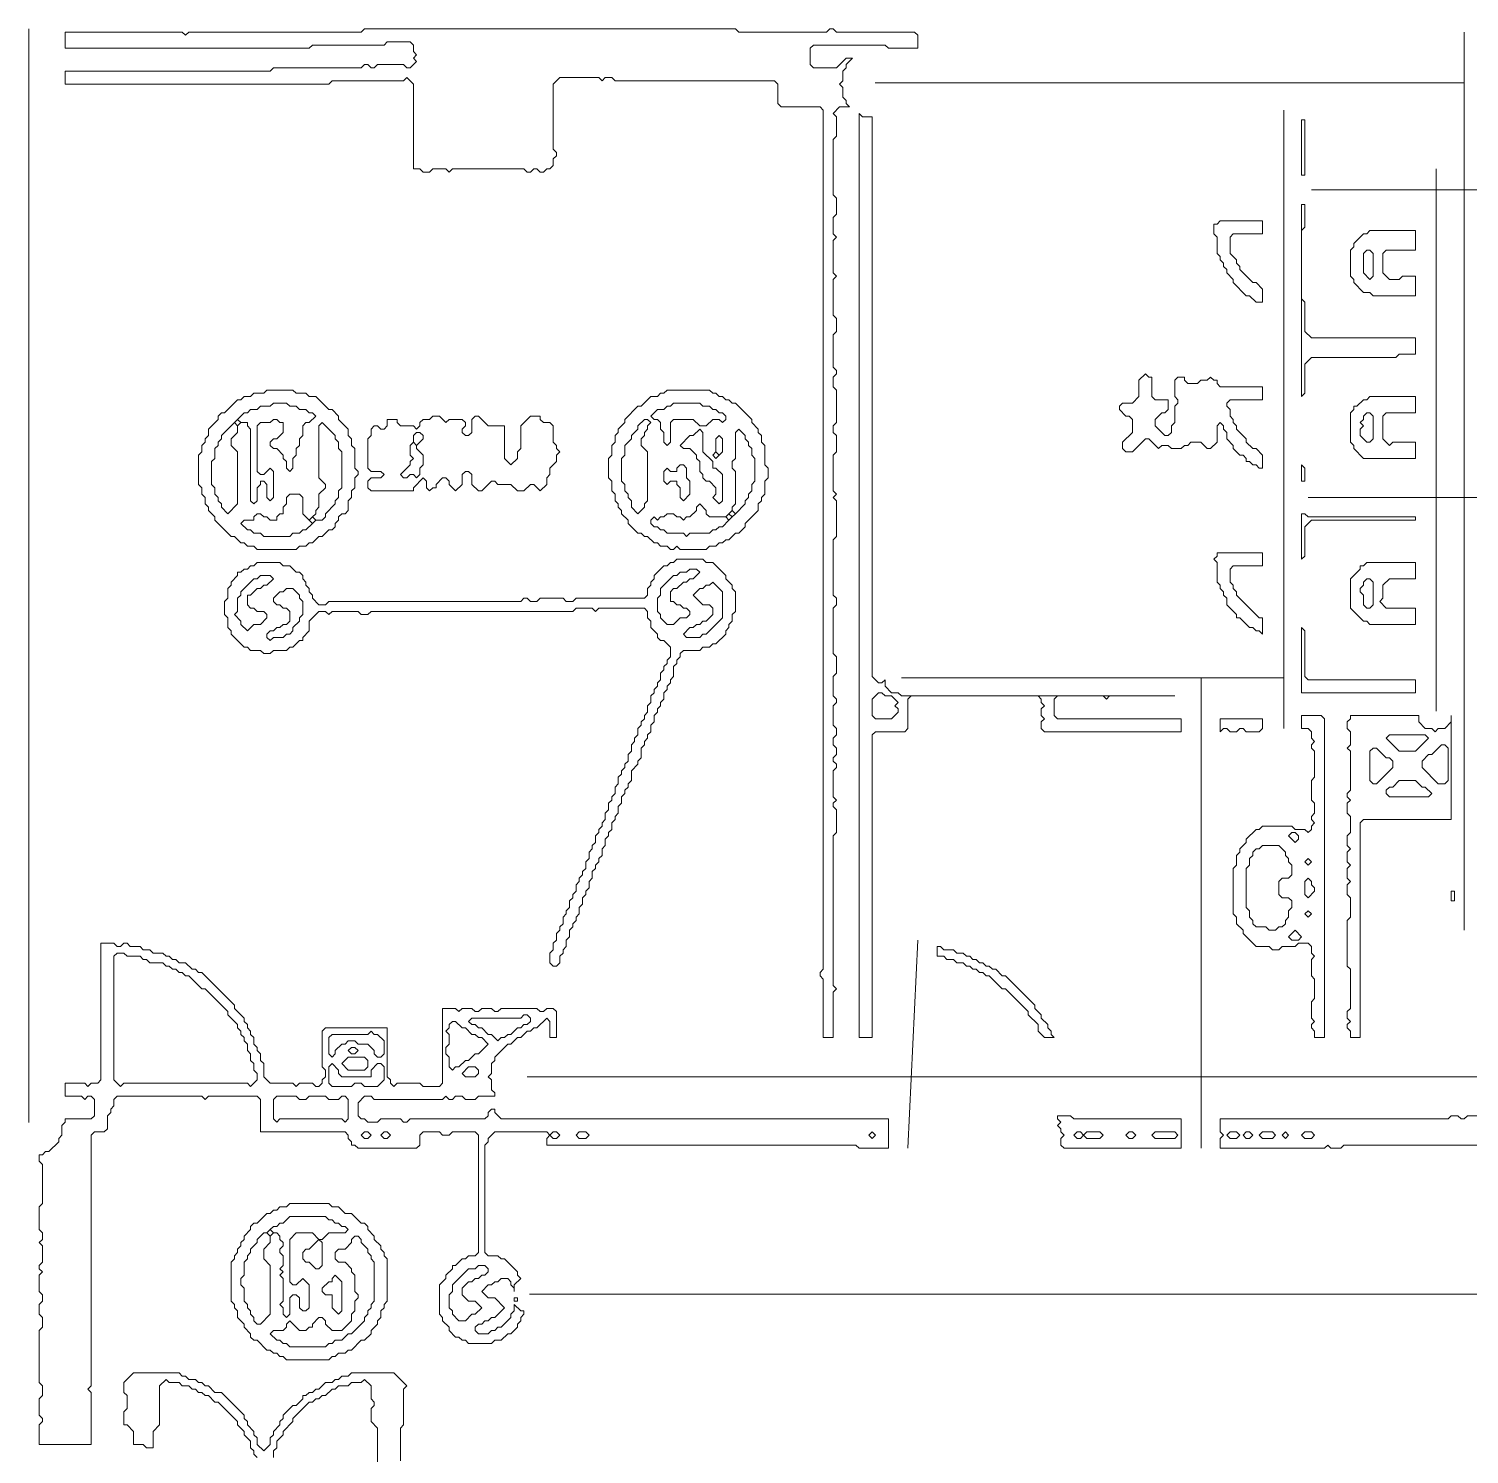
# Model space of a CAD drawing. Header units: millimetres. Extents: x 4 to 412, y 3 to 290.
# Drawn here: x 110.59 to 149.36, y 186.45 to 224.8 of the extents above; entities that cross this region are included whole.
import ezdxf

# ---------------------------------------------------------------- set-up
doc = ezdxf.new("R2010")
doc.units = ezdxf.units.MM
for name, color, linetype, lineweight in [('TRACE_CURVE', 6, 'CONTINUOUS', 0), ('TRACE_STRAIGHT', 5, 'CONTINUOUS', 0), ('TRACE_TEXT_SYMBOL', 6, 'CONTINUOUS', 0)]:
    doc.layers.add(name, color=color, linetype=linetype, lineweight=lineweight)

msp = doc.modelspace()

# ---------------------------------------------------------------- linework, layer by layer
at = {"layer": 'TRACE_CURVE', "color": 6}
for points in [[(119.627, 224.803), (119.539, 224.716), (114.898, 224.716), (114.81, 224.628), (114.722, 224.716), (111.57, 224.716), (111.57, 224.278), (118.138, 224.278), (118.225, 224.365), (120.152, 224.365), (120.24, 224.453), (120.853, 224.453), (120.94, 224.365), (120.94, 224.19), (121.028, 224.103), (120.94, 224.015), (121.028, 223.928), (120.853, 223.752), (120.765, 223.752), (120.677, 223.84), (119.977, 223.84), (119.889, 223.752), (119.802, 223.752), (119.714, 223.84), (119.627, 223.84), (119.539, 223.752), (117.174, 223.752), (117.087, 223.665), (111.57, 223.665), (111.57, 223.315), (118.663, 223.315), (118.751, 223.402), (120.677, 223.402), (120.765, 223.49), (120.94, 223.315), (120.94, 221.038), (121.115, 221.038), (121.203, 220.95), (121.378, 220.95), (121.466, 221.038), (121.816, 221.038), (121.903, 220.95), (121.991, 221.038), (123.918, 221.038), (124.005, 220.95), (124.093, 220.95), (124.18, 221.038), (124.268, 221.038), (124.356, 220.95), (124.443, 220.95), (124.531, 221.038), (124.618, 221.038), (124.706, 221.125), (124.706, 221.3), (124.793, 221.388), (124.793, 221.475), (124.706, 221.563), (124.706, 223.315), (124.881, 223.49), (125.932, 223.49), (126.019, 223.402), (126.107, 223.49), (126.282, 223.49), (126.37, 223.402)], [(132.325, 215.608), (132.237, 215.696), (132.237, 216.571), (132.325, 216.659), (132.325, 217.009), (132.237, 217.097), (132.237, 218.06), (132.325, 218.148), (132.237, 218.235), (132.237, 219.111), (132.325, 219.199), (132.237, 219.286), (132.237, 219.724), (132.325, 219.812), (132.325, 220.249), (132.237, 220.337), (132.237, 221.826), (132.325, 221.913), (132.325, 222.439), (132.237, 222.526), (132.412, 222.701), (132.675, 222.701), (132.588, 222.789), (132.588, 222.877), (132.5, 222.964), (132.5, 223.227), (132.412, 223.315), (132.5, 223.402), (132.5, 223.665), (132.588, 223.752), (132.588, 223.84), (132.763, 224.015), (132.588, 224.015), (132.325, 223.752), (131.712, 223.752), (131.624, 223.84), (131.624, 224.278), (131.712, 224.365), (133.638, 224.365), (133.726, 224.278), (134.514, 224.278), (134.514, 224.628), (134.427, 224.716), (132.325, 224.716), (132.237, 224.803), (132.15, 224.803), (132.062, 224.716), (129.698, 224.716), (129.61, 224.803), (119.627, 224.803)], [(126.37, 223.402), (130.661, 223.402), (130.748, 223.315), (130.748, 222.789), (130.836, 222.701), (131.887, 222.701), (131.974, 222.614), (131.974, 199.494), (131.887, 199.407), (131.887, 199.319), (131.974, 199.232), (131.974, 197.655), (132.237, 197.655), (132.237, 198.881), (132.325, 198.969), (132.237, 199.056), (132.237, 203.085), (132.325, 203.172), (132.325, 203.785), (132.237, 203.873), (132.237, 203.961), (132.325, 204.048), (132.237, 204.136), (132.237, 204.836), (132.325, 204.924), (132.325, 205.011), (132.237, 205.099), (132.237, 205.187), (132.325, 205.274), (132.325, 205.449), (132.237, 205.537), (132.237, 205.712), (132.325, 205.8), (132.325, 205.975), (132.237, 206.062), (132.237, 206.588), (132.325, 206.675), (132.325, 206.763), (132.237, 206.851), (132.237, 207.376), (132.325, 207.464), (132.325, 207.901), (132.237, 207.989), (132.237, 209.215), (132.325, 209.303), (132.325, 209.478), (132.237, 209.565), (132.237, 211.054), (132.325, 211.142), (132.325, 212.105), (132.237, 212.193), (132.325, 212.28), (132.237, 212.368), (132.237, 213.331), (132.325, 213.419), (132.325, 213.856), (132.237, 213.944), (132.237, 214.119), (132.325, 214.207), (132.325, 215.083), (132.237, 215.17), (132.237, 215.433), (132.325, 215.52), (132.325, 215.608)], [(112.533, 200.195), (112.533, 196.517), (112.445, 196.429), (112.27, 196.429), (112.183, 196.342), (112.095, 196.429), (111.57, 196.429), (111.57, 196.079), (112.008, 196.079), (112.095, 195.991), (112.183, 196.079), (112.27, 196.079), (112.358, 195.991), (112.358, 195.553), (112.27, 195.466), (111.57, 195.466), (111.57, 195.378), (111.482, 195.291), (111.482, 195.028), (111.395, 194.94), (111.395, 194.853), (111.132, 194.59), (111.044, 194.59), (110.957, 194.503), (110.869, 194.503), (110.869, 194.327), (110.957, 194.24), (110.957, 193.189), (110.869, 193.101), (110.869, 192.488), (110.957, 192.401), (110.957, 192.226), (110.869, 192.138), (110.957, 192.05), (110.957, 191.613), (110.869, 191.525), (110.869, 191.437), (110.957, 191.35), (110.869, 191.262), (110.869, 190.824), (110.957, 190.737), (110.957, 190.562), (110.869, 190.474), (110.869, 190.211), (110.957, 190.124), (110.957, 189.861), (110.869, 189.774), (110.869, 188.372), (110.957, 188.285), (110.957, 188.022), (110.869, 187.934), (110.869, 187.497), (110.957, 187.409), (110.957, 187.321), (110.869, 187.234), (110.869, 186.708), (112.27, 186.708), (112.27, 188.11), (112.183, 188.197), (112.27, 188.285), (112.27, 195.028), (112.358, 195.116), (112.621, 195.116), (112.708, 195.203)], [(120.502, 196.429), (120.415, 196.342), (120.327, 196.429), (120.327, 196.517), (120.24, 196.604), (120.24, 197.918), (118.576, 197.918), (118.488, 197.83), (118.488, 196.867), (118.576, 196.779), (118.576, 196.604), (118.488, 196.517), (118.488, 196.429), (118.4, 196.342), (118.313, 196.342), (118.225, 196.429), (117.875, 196.429), (117.787, 196.342), (117.7, 196.429), (117.087, 196.429), (116.912, 196.604), (116.912, 196.955), (116.824, 197.042), (116.824, 197.217), (116.737, 197.305), (116.737, 197.393), (116.649, 197.48), (116.649, 197.655), (116.561, 197.743), (116.561, 197.83), (116.474, 197.918), (116.474, 198.006), (116.386, 198.093), (116.386, 198.181), (116.124, 198.443), (116.124, 198.531), (115.248, 199.407), (115.16, 199.407), (115.073, 199.494), (114.985, 199.494), (114.81, 199.669), (114.635, 199.669), (114.547, 199.757), (114.46, 199.757), (114.372, 199.845), (114.284, 199.845), (114.197, 199.932), (113.934, 199.932), (113.847, 200.02), (113.671, 200.02), (113.584, 200.107), (113.321, 200.107), (113.234, 200.195), (113.146, 200.195), (113.058, 200.107), (112.971, 200.107), (112.883, 200.195), (112.533, 200.195)], [(120.59, 195.466), (120.064, 195.466), (119.977, 195.378), (119.714, 195.378), (119.627, 195.466), (119.539, 195.466), (119.451, 195.553), (119.451, 195.904), (119.627, 196.079), (119.802, 196.079), (119.889, 195.991), (121.728, 195.991), (121.816, 196.079), (121.903, 195.991), (121.991, 195.991), (122.079, 196.079), (122.254, 196.079), (122.341, 195.991), (122.604, 195.991), (122.692, 196.079), (123.129, 196.079), (123.129, 196.166), (123.042, 196.254), (123.042, 196.517), (122.954, 196.604), (123.042, 196.692), (123.042, 196.955), (123.129, 197.042), (123.129, 197.13), (123.48, 197.48), (123.567, 197.48), (123.743, 197.655), (123.83, 197.655), (124.005, 197.83), (124.093, 197.83), (124.18, 197.918), (124.268, 197.918), (124.531, 198.181), (124.618, 198.093), (124.618, 197.655), (124.793, 197.655), (124.793, 198.356), (124.706, 198.443), (124.531, 198.443), (124.443, 198.356), (124.356, 198.356), (124.268, 198.443), (123.305, 198.443), (123.217, 198.356), (123.129, 198.356), (123.042, 198.443), (122.779, 198.443), (122.692, 198.356), (122.604, 198.356), (122.516, 198.443), (122.254, 198.443), (122.166, 198.356), (122.079, 198.443), (121.728, 198.443), (121.728, 196.429), (121.641, 196.342), (121.203, 196.342), (121.115, 196.429), (120.502, 196.429)], [(112.708, 195.203), (112.708, 195.553), (112.796, 195.641), (112.796, 195.729), (112.883, 195.816), (112.883, 195.991), (112.971, 196.079), (115.248, 196.079), (115.335, 195.991), (115.423, 196.079), (116.737, 196.079), (116.824, 195.991), (116.824, 195.116), (119.101, 195.116), (119.189, 195.028), (119.189, 194.94), (119.276, 194.853), (119.276, 194.765), (119.364, 194.765), (119.451, 194.678), (121.028, 194.678), (121.115, 194.765), (121.115, 195.028), (121.203, 195.116), (121.641, 195.116), (121.728, 195.028), (121.903, 195.028), (121.991, 195.116), (122.604, 195.116), (122.692, 195.028), (122.692, 191.875), (122.604, 191.788), (122.429, 191.788), (122.341, 191.7), (122.254, 191.7), (122.079, 191.525), (121.991, 191.525), (121.991, 191.437), (121.816, 191.262), (121.816, 191.175), (121.641, 191), (121.641, 190.211), (121.728, 190.124), (121.728, 190.036), (121.903, 189.861), (121.903, 189.774), (122.079, 189.598), (122.166, 189.598), (122.254, 189.511), (122.341, 189.511), (122.429, 189.423), (123.042, 189.423), (123.129, 189.511), (123.305, 189.511), (123.48, 189.686), (123.567, 189.686), (123.743, 189.861), (123.743, 189.949), (123.83, 190.036), (123.83, 190.124), (123.918, 190.211), (123.918, 190.299), (123.83, 190.299), (123.655, 190.474)], [(123.655, 190.474), (123.655, 190.299), (123.567, 190.211), (123.567, 190.124), (123.305, 189.861), (123.217, 189.861), (123.129, 189.774), (123.042, 189.774), (122.954, 189.686), (122.692, 189.686), (122.604, 189.774), (122.604, 189.861), (122.692, 189.949), (122.779, 189.949), (122.867, 190.036), (122.954, 190.036), (123.042, 190.124), (123.129, 190.124), (123.392, 190.387), (123.129, 190.649), (122.954, 190.649), (122.779, 190.824), (122.954, 191), (123.042, 191), (123.129, 191.087), (123.217, 191.087), (123.305, 191.175), (123.48, 191.175), (123.567, 191.087), (123.567, 191), (123.655, 190.912), (123.655, 190.824), (123.655, 191), (123.83, 191.175), (123.743, 191.262), (123.743, 191.35), (123.392, 191.7), (123.305, 191.7), (123.217, 191.788), (122.954, 191.788), (122.867, 191.875), (122.867, 194.765), (122.954, 194.853), (122.954, 194.94), (123.129, 195.116), (124.531, 195.116), (124.618, 195.028), (124.531, 194.94), (124.531, 194.765), (132.85, 194.765), (132.938, 194.678), (133.726, 194.678), (133.726, 195.466), (123.305, 195.466), (123.129, 195.641), (123.129, 195.729), (123.042, 195.729), (122.954, 195.641), (122.954, 195.553), (122.867, 195.466), (120.853, 195.466), (120.765, 195.378), (120.677, 195.378), (120.59, 195.466)]]:
    msp.add_lwpolyline(points, dxfattribs=at)
for points in [[(132.938, 222.526), (132.938, 197.655), (133.288, 197.655), (133.288, 205.8), (133.376, 205.887), (134.164, 205.887), (134.251, 205.975), (134.251, 206.763), (134.339, 206.851), (137.754, 206.851), (137.842, 206.763), (137.842, 206.675), (137.93, 206.588), (137.842, 206.5), (137.842, 206.325), (137.93, 206.238), (137.842, 206.15), (137.842, 205.975), (137.93, 205.887), (141.608, 205.887), (141.608, 206.238), (138.28, 206.238), (138.192, 206.325), (138.192, 206.763), (138.28, 206.851), (139.506, 206.851), (139.593, 206.763), (139.681, 206.851), (141.433, 206.851), (134.076, 206.851), (133.989, 206.938), (133.814, 206.938), (133.638, 207.113), (133.638, 207.288), (133.551, 207.201), (133.463, 207.201), (133.288, 207.376), (133.288, 222.439), (133.025, 222.439)], [(133.463, 206.938), (133.551, 206.938), (133.638, 206.851), (133.814, 206.851), (133.989, 206.675), (133.901, 206.588), (133.989, 206.5), (133.989, 206.413), (133.814, 206.238), (133.376, 206.238), (133.288, 206.325), (133.288, 206.763)], [(112.883, 199.845), (112.971, 199.932), (113.146, 199.932), (113.234, 199.845), (113.584, 199.845), (113.671, 199.757), (113.759, 199.757), (113.847, 199.669), (114.197, 199.669), (114.284, 199.582), (114.372, 199.582), (114.46, 199.494), (114.547, 199.494), (114.635, 199.407), (114.722, 199.407), (114.81, 199.319), (114.898, 199.319), (115.248, 198.969), (115.335, 198.969), (115.948, 198.356), (115.948, 198.268), (116.211, 198.006), (116.211, 197.918), (116.299, 197.83), (116.299, 197.743), (116.386, 197.655), (116.386, 197.568), (116.474, 197.48), (116.474, 197.305), (116.561, 197.217), (116.561, 197.042), (116.649, 196.955), (116.649, 196.779), (116.737, 196.692), (116.737, 196.517), (116.561, 196.342), (116.474, 196.429), (113.146, 196.429), (113.058, 196.342), (112.883, 196.517)], [(123.83, 198.181), (123.918, 198.268), (124.005, 198.268), (124.093, 198.181), (124.093, 198.093), (124.005, 198.006), (123.918, 198.006), (123.83, 197.918), (123.743, 197.918), (123.567, 197.743), (123.48, 197.743), (123.392, 197.655), (123.305, 197.655), (123.217, 197.568), (123.042, 197.743), (122.954, 197.743), (122.779, 197.918), (122.692, 197.918), (122.604, 198.006), (122.516, 198.006), (122.429, 198.093), (122.516, 198.181)], [(119.714, 197.743), (119.802, 197.83), (119.889, 197.743), (119.977, 197.743), (120.152, 197.568), (120.152, 197.217), (120.064, 197.13), (119.977, 197.13), (119.889, 197.217), (119.889, 197.305), (119.714, 197.48), (119.451, 197.48), (119.364, 197.568), (119.189, 197.568), (119.101, 197.48), (119.013, 197.48), (118.838, 197.305), (118.838, 197.217), (118.751, 197.13), (118.663, 197.217), (118.663, 197.655), (118.751, 197.743)], [(121.903, 198.006), (121.991, 198.093), (122.079, 198.093), (122.254, 197.918), (122.341, 197.918), (122.516, 197.743), (122.604, 197.743), (122.692, 197.655), (122.779, 197.655), (122.954, 197.48), (122.692, 197.217), (122.604, 197.217), (122.429, 197.042), (122.341, 197.042), (122.166, 196.867), (122.079, 196.867), (121.991, 196.779), (121.903, 196.867), (121.903, 197.13), (121.816, 197.217), (121.816, 197.393), (121.903, 197.48), (121.903, 197.743), (121.816, 197.83), (121.903, 197.918)], [(119.189, 197.305), (119.276, 197.393), (119.364, 197.393), (119.451, 197.305), (119.364, 197.217), (119.276, 197.217)], [(118.663, 196.867), (118.751, 196.955), (118.926, 196.779), (118.926, 196.692), (119.013, 196.604), (119.802, 196.604), (119.802, 196.779), (119.977, 196.955), (120.064, 196.955), (120.152, 196.867), (120.152, 196.517), (119.977, 196.342), (119.627, 196.342), (119.539, 196.429), (119.364, 196.429), (119.276, 196.342), (118.751, 196.342), (118.663, 196.429)], [(119.189, 197.13), (119.627, 197.13), (119.714, 197.042), (119.714, 196.867), (119.627, 196.779), (119.189, 196.779), (119.013, 196.955)], [(122.429, 196.867), (122.604, 196.867), (122.692, 196.779), (122.692, 196.692), (122.604, 196.604), (122.341, 196.604), (122.254, 196.692)], [(117.174, 195.991), (117.262, 196.079), (117.787, 196.079), (117.875, 195.991), (118.05, 195.991), (118.138, 196.079), (118.576, 196.079), (118.663, 195.991), (118.926, 195.991), (119.013, 196.079), (119.101, 196.079), (119.189, 195.991), (119.189, 195.466), (119.101, 195.378), (119.013, 195.466), (117.35, 195.466), (117.262, 195.378), (117.174, 195.466)], [(119.539, 195.028), (119.627, 195.116), (119.714, 195.116), (119.802, 195.028), (119.714, 194.94), (119.627, 194.94)], [(120.064, 195.028), (120.152, 195.116), (120.24, 195.116), (120.327, 195.028), (120.24, 194.94), (120.152, 194.94)], [(124.618, 195.028), (124.706, 195.116), (124.793, 195.116), (124.881, 195.028), (124.793, 194.94), (124.706, 194.94)], [(125.319, 195.028), (125.406, 195.116), (125.582, 195.116), (125.669, 195.028), (125.582, 194.94), (125.406, 194.94)], [(133.201, 195.028), (133.288, 195.116), (133.376, 195.028), (133.288, 194.94)], [(122.604, 191.437), (122.692, 191.525), (122.867, 191.525), (122.954, 191.437), (122.954, 191.35), (122.867, 191.262), (122.779, 191.262), (122.692, 191.175), (122.604, 191.175), (122.516, 191.087), (122.429, 191.087), (122.254, 190.912), (122.254, 190.737), (122.429, 190.562), (122.604, 190.562), (122.779, 190.387), (122.604, 190.211), (122.516, 190.211), (122.341, 190.036), (122.166, 190.036), (121.991, 190.211), (121.991, 190.299), (121.903, 190.387), (121.903, 190.737), (121.991, 190.824), (121.991, 191), (122.429, 191.437)]]:
    msp.add_lwpolyline(points, close=True, dxfattribs=at)
at = {"layer": 'TRACE_STRAIGHT', "color": 5}
for p, q in [((110.59, 224.803), (110.59, 195.376)), ((149.227, 224.716), (149.227, 200.545)), ((133.368, 223.351), (149.227, 223.351)), ((144.366, 222.614), (144.366, 205.975)), ((148.472, 221.037), (148.472, 206.442)), ((145.111, 220.468), (157.568, 220.468)), ((145.023, 212.193), (157.809, 212.193)), ((134.076, 207.34), (144.366, 207.34)), ((142.147, 207.34), (142.147, 194.678)), ((134.251, 194.678), (134.514, 200.282)), ((124.005, 196.604), (152.379, 196.604)), ((124.065, 190.753), (158.51, 190.753))]:
    msp.add_line(p, q, dxfattribs=at)
at = {"layer": 'TRACE_TEXT_SYMBOL', "color": 6}
for points in [[(144.848, 222.351), (144.935, 222.351), (144.935, 220.862), (144.848, 220.862)], [(144.848, 220.074), (144.848, 214.907), (144.935, 214.995), (144.935, 215.783), (145.111, 215.958), (147.388, 215.958), (147.475, 216.046), (147.913, 216.046), (147.913, 216.484), (145.111, 216.484), (144.935, 216.659), (144.935, 217.447), (144.848, 217.535), (144.848, 219.374), (144.935, 219.461), (144.935, 220.074)], [(142.659, 219.636), (142.571, 219.549), (142.483, 219.549), (142.483, 219.286), (142.571, 219.199), (142.571, 218.761), (142.659, 218.673), (142.659, 218.585), (142.746, 218.498), (142.746, 218.41), (142.834, 218.323), (142.834, 218.235), (143.009, 218.06), (143.009, 217.972), (143.359, 217.622), (143.447, 217.622), (143.622, 217.447), (143.797, 217.447), (143.797, 217.797), (143.622, 217.972), (143.534, 217.972), (143.184, 218.323), (143.184, 218.41), (143.096, 218.498), (143.096, 218.585), (142.921, 218.761), (142.921, 219.199), (143.009, 219.286), (143.797, 219.286), (143.797, 219.636)], [(146.687, 219.374), (146.599, 219.286), (146.512, 219.286), (146.249, 219.023), (146.249, 218.936), (146.162, 218.848), (146.162, 218.148), (146.249, 218.06), (146.249, 217.972), (146.512, 217.71), (146.687, 217.71), (146.775, 217.622), (147.913, 217.622), (147.913, 218.148), (147.563, 218.148), (147.475, 218.06), (147.212, 218.06), (147.037, 218.235), (147.037, 218.761), (147.125, 218.848), (147.913, 218.848), (147.913, 219.374)], [(146.512, 218.761), (146.599, 218.848), (146.687, 218.848), (146.775, 218.761), (146.775, 218.148), (146.687, 218.06), (146.512, 218.235)], [(146.687, 214.907), (146.599, 214.82), (146.512, 214.82), (146.337, 214.645), (146.249, 214.645), (146.249, 214.557), (146.162, 214.47), (146.162, 213.681), (146.249, 213.594), (146.249, 213.506), (146.512, 213.243), (147.913, 213.243), (147.913, 213.681), (147.3, 213.681), (147.212, 213.594), (147.037, 213.769), (147.037, 214.382), (147.125, 214.47), (147.913, 214.47), (147.913, 214.907)], [(127.859, 214.645), (127.946, 214.732), (128.647, 214.732), (128.734, 214.645), (128.909, 214.645), (128.997, 214.557), (129.085, 214.557), (129.172, 214.47), (129.26, 214.47), (129.347, 214.382), (129.347, 214.294), (129.26, 214.207), (129.172, 214.294), (128.997, 214.294), (128.822, 214.119), (128.647, 214.119), (128.472, 214.294), (127.946, 214.294), (127.859, 214.207), (127.859, 213.681), (127.771, 213.594), (127.683, 213.681), (127.683, 213.944), (127.596, 214.032), (127.596, 214.207), (127.508, 214.294), (127.421, 214.294), (127.333, 214.382), (127.508, 214.557), (127.683, 214.557), (127.771, 214.645)], [(146.512, 214.382), (146.599, 214.47), (146.687, 214.47), (146.775, 214.382), (146.775, 213.769), (146.687, 213.681), (146.599, 213.681), (146.424, 213.856), (146.424, 214.032), (146.512, 214.119), (146.424, 214.207), (146.512, 214.294)], [(116.124, 214.207), (116.211, 214.119), (116.211, 213.944), (116.036, 213.769), (116.036, 213.594), (116.211, 213.419), (116.211, 212.017), (115.948, 211.755), (115.773, 211.93), (115.773, 212.017), (115.686, 212.105), (115.686, 212.193), (115.598, 212.28), (115.598, 212.455), (115.511, 212.543), (115.511, 213.156), (115.598, 213.243), (115.598, 213.506), (115.686, 213.594), (115.686, 213.681), (115.773, 213.769), (115.773, 213.856)], [(116.124, 214.207), (116.211, 214.294), (116.299, 214.207), (116.211, 214.119)], [(118.4, 214.119), (118.488, 214.207), (118.838, 213.856), (118.838, 213.769), (118.926, 213.681), (118.926, 213.506), (119.013, 213.419), (119.013, 212.455), (118.926, 212.368), (118.926, 212.193), (118.838, 212.105), (118.838, 212.017), (118.576, 211.755), (118.576, 211.667), (118.488, 211.58), (118.313, 211.58), (118.225, 211.667), (118.313, 211.755), (118.313, 211.842), (118.4, 211.93), (118.4, 212.28), (118.576, 212.455), (118.576, 212.543), (118.4, 212.718)], [(127.158, 214.294), (127.245, 214.294), (127.333, 214.207), (127.245, 214.119), (127.245, 214.032), (127.158, 213.944), (127.158, 213.856), (127.07, 213.769), (127.07, 213.594), (127.245, 213.419), (127.245, 212.105), (127.158, 212.017), (127.158, 211.93), (126.983, 211.755), (126.808, 211.93), (126.808, 212.105), (126.72, 212.193), (126.72, 212.28), (126.632, 212.368), (126.632, 212.543), (126.545, 212.63), (126.545, 213.243), (126.632, 213.331), (126.632, 213.594), (126.808, 213.769), (126.808, 213.856), (126.983, 214.032), (126.983, 214.119)], [(128.647, 214.032), (128.734, 213.944), (128.734, 213.419), (128.997, 213.156), (128.997, 212.981), (129.085, 212.981), (129.26, 212.806), (129.26, 212.105), (129.172, 212.017), (128.997, 212.193), (129.085, 212.28), (129.085, 212.455), (128.909, 212.63), (128.822, 212.63), (128.734, 212.718), (128.734, 212.806), (128.647, 212.893), (128.647, 213.156), (128.559, 213.243), (128.559, 213.331), (128.384, 213.506), (128.209, 213.506), (128.121, 213.594), (128.384, 213.856), (128.472, 213.856)], [(129.61, 213.944), (129.698, 214.032), (129.873, 213.856), (129.873, 213.769), (129.96, 213.681), (129.96, 213.594), (130.048, 213.506), (130.048, 213.331), (130.135, 213.243), (130.135, 212.63), (130.048, 212.543), (130.048, 212.368), (129.96, 212.28), (129.96, 212.193), (129.873, 212.105), (129.873, 212.017), (129.61, 211.755), (129.522, 211.842), (129.522, 211.93), (129.61, 212.017), (129.61, 212.893), (129.522, 212.981), (129.522, 213.156), (129.61, 213.243)], [(120.853, 213.594), (120.94, 213.681), (121.028, 213.594), (121.028, 213.506), (121.203, 213.331), (121.203, 213.068), (121.115, 212.981), (121.115, 212.806), (121.028, 212.718), (120.94, 212.806), (120.853, 212.806), (120.765, 212.718), (120.677, 212.718), (120.59, 212.806), (120.853, 213.068), (120.853, 213.156), (120.94, 213.243), (120.853, 213.331)], [(120.94, 213.856), (121.028, 213.944), (121.115, 213.944), (121.203, 213.856), (121.203, 213.769), (121.028, 213.594), (120.94, 213.681)], [(129.085, 213.769), (129.172, 213.856), (129.26, 213.769), (129.26, 213.419), (129.172, 213.331), (129.085, 213.419)], [(128.997, 213.331), (129.085, 213.419), (129.172, 213.331), (129.085, 213.243)], [(128.034, 212.981), (128.121, 213.068), (128.209, 213.068), (128.296, 212.981), (128.296, 212.718), (128.384, 212.63), (128.384, 212.28), (128.209, 212.105), (128.121, 212.193), (128.121, 212.455), (128.034, 212.543), (128.034, 212.63), (127.859, 212.63), (127.771, 212.543), (127.683, 212.63), (127.683, 212.893), (127.771, 212.981), (127.859, 212.893), (128.034, 212.893)], [(144.848, 213.068), (144.848, 212.63), (144.935, 212.63), (144.935, 212.981)], [(117.525, 212.193), (117.612, 212.28), (117.875, 212.28), (117.963, 212.193), (117.963, 211.755), (118.225, 211.492), (118.05, 211.317), (117.963, 211.317), (117.875, 211.229), (117.7, 211.229), (117.612, 211.142), (116.912, 211.142), (116.824, 211.229), (116.649, 211.229), (116.561, 211.317), (116.474, 211.317), (116.299, 211.492), (116.386, 211.58), (116.649, 211.58), (116.649, 211.667), (116.737, 211.755), (116.824, 211.755), (116.912, 211.667), (116.999, 211.667), (117.087, 211.58), (117.262, 211.58), (117.262, 211.667), (117.35, 211.755), (117.437, 211.755), (117.437, 211.93), (117.525, 212.017)], [(128.559, 211.93), (128.647, 212.017), (128.822, 211.842), (128.822, 211.755), (128.909, 211.667), (129.347, 211.667), (129.435, 211.58), (129.26, 211.404), (129.172, 211.404), (129.085, 211.317), (128.997, 211.317), (128.909, 211.229), (128.384, 211.229), (128.296, 211.142), (128.209, 211.229), (127.771, 211.229), (127.683, 211.317), (127.596, 211.317), (127.508, 211.404), (127.421, 211.404), (127.333, 211.492), (127.333, 211.58), (127.421, 211.667), (127.508, 211.58), (127.596, 211.667), (127.683, 211.667), (127.771, 211.755), (127.946, 211.755), (128.034, 211.667), (128.121, 211.667), (128.209, 211.58), (128.296, 211.667), (128.384, 211.667), (128.559, 211.842)], [(129.347, 211.667), (129.435, 211.755), (129.522, 211.667), (129.435, 211.58)], [(129.435, 211.755), (129.522, 211.842), (129.61, 211.755), (129.522, 211.667)], [(144.848, 211.755), (144.848, 210.529), (144.935, 210.616), (144.935, 211.404), (145.111, 211.58), (147.913, 211.58), (147.913, 211.667), (145.023, 211.667), (144.935, 211.755)], [(118.138, 211.58), (118.225, 211.667), (118.313, 211.58), (118.225, 211.492)], [(142.571, 210.704), (142.571, 210.616), (142.483, 210.529), (142.571, 210.441), (142.571, 209.916), (142.659, 209.828), (142.659, 209.74), (142.746, 209.653), (142.746, 209.565), (142.834, 209.478), (142.834, 209.303), (143.096, 209.04), (143.096, 208.952), (143.184, 208.952), (143.447, 208.69), (143.534, 208.69), (143.622, 208.602), (143.709, 208.602), (143.797, 208.514), (143.797, 208.952), (143.709, 208.952), (143.096, 209.565), (143.096, 209.653), (143.009, 209.74), (143.009, 209.828), (142.921, 209.916), (142.921, 210.266), (143.009, 210.354), (143.797, 210.354), (143.797, 210.704)], [(128.296, 210.178), (128.384, 210.266), (128.559, 210.266), (128.647, 210.178), (128.472, 210.003), (128.384, 210.003), (128.296, 209.916), (128.209, 209.916), (128.034, 209.74), (127.946, 209.74), (127.859, 209.653), (127.859, 209.39), (127.946, 209.39), (128.034, 209.303), (128.121, 209.303), (128.209, 209.215), (128.296, 209.215), (128.384, 209.127), (128.384, 209.04), (128.296, 208.952), (128.121, 208.952), (127.946, 208.777), (127.771, 208.777), (127.596, 208.952), (127.596, 209.04), (127.508, 209.127), (127.508, 209.478), (127.596, 209.565), (127.596, 209.74), (127.946, 210.091), (128.034, 210.091), (128.121, 210.178)], [(146.599, 210.441), (146.512, 210.354), (146.424, 210.354), (146.424, 210.266), (146.162, 210.003), (146.162, 209.215), (146.512, 208.865), (146.599, 208.865), (146.687, 208.777), (147.913, 208.777), (147.913, 209.215), (147.125, 209.215), (146.95, 209.39), (147.037, 209.478), (147.037, 209.828), (147.212, 210.003), (147.913, 210.003), (147.913, 210.441)], [(116.737, 210.003), (116.824, 210.091), (117.087, 210.091), (117.174, 210.003), (116.999, 209.828), (116.912, 209.828), (116.824, 209.74), (116.737, 209.74), (116.561, 209.565), (116.474, 209.565), (116.474, 209.303), (116.561, 209.215), (116.649, 209.215), (116.737, 209.127), (116.912, 209.127), (116.999, 209.04), (116.999, 208.952), (116.824, 208.777), (116.649, 208.777), (116.474, 208.602), (116.299, 208.777), (116.299, 208.865), (116.124, 209.04), (116.211, 209.127), (116.211, 209.478), (116.299, 209.565), (116.299, 209.653), (116.649, 210.003)], [(117.437, 209.653), (117.525, 209.74), (117.7, 209.74), (117.875, 209.565), (117.875, 209.478), (117.963, 209.39), (117.963, 209.04), (117.875, 208.952), (117.875, 208.865), (117.7, 208.69), (117.7, 208.602), (117.612, 208.514), (117.525, 208.514), (117.437, 208.427), (117.174, 208.427), (117.087, 208.339), (116.999, 208.427), (116.999, 208.514), (117.087, 208.602), (117.174, 208.602), (117.262, 208.69), (117.35, 208.69), (117.437, 208.777), (117.525, 208.777), (117.612, 208.865), (117.612, 209.127), (117.525, 209.215), (117.437, 209.215), (117.35, 209.303), (117.262, 209.303), (117.174, 209.39), (117.174, 209.478), (117.35, 209.653)], [(128.909, 209.828), (128.997, 209.916), (129.26, 209.653), (129.26, 208.952), (128.822, 208.514), (128.734, 208.514), (128.647, 208.427), (128.296, 208.427), (128.209, 208.514), (128.384, 208.69), (128.472, 208.69), (128.559, 208.777), (128.647, 208.777), (128.734, 208.865), (128.822, 208.865), (128.997, 209.04), (128.997, 209.215), (128.909, 209.303), (128.734, 209.303), (128.472, 209.565), (128.647, 209.74), (128.734, 209.74), (128.822, 209.828)], [(146.512, 209.916), (146.599, 210.003), (146.687, 210.003), (146.775, 209.916), (146.775, 209.303), (146.687, 209.215), (146.599, 209.215), (146.512, 209.303), (146.512, 209.565), (146.424, 209.653), (146.424, 209.74), (146.512, 209.828)], [(144.848, 208.69), (144.848, 206.938), (147.913, 206.938), (147.913, 207.288), (145.023, 207.288), (144.935, 207.376), (144.935, 208.602)], [(144.848, 206.325), (144.848, 205.975), (145.023, 205.975), (145.111, 205.887), (145.111, 205.712), (145.198, 205.624), (145.111, 205.537), (145.111, 205.449), (145.198, 205.362), (145.198, 204.661), (145.111, 204.574), (145.111, 204.048), (145.198, 203.961), (145.198, 203.698), (145.111, 203.61), (145.111, 203.523), (145.198, 203.435), (145.111, 203.348), (145.111, 203.26), (145.023, 203.172), (144.935, 203.26), (144.673, 203.26), (144.585, 203.348), (143.797, 203.348), (143.709, 203.26), (143.622, 203.26), (143.359, 202.997), (143.359, 202.91), (143.184, 202.735), (143.184, 202.647), (143.096, 202.559), (143.096, 202.297), (143.009, 202.209), (143.009, 200.983), (143.096, 200.895), (143.096, 200.72), (143.272, 200.545), (143.272, 200.458), (143.622, 200.107), (143.972, 200.107), (144.06, 200.02), (144.235, 200.02), (144.322, 200.107), (144.673, 200.107), (144.76, 200.195), (145.023, 200.195), (145.111, 200.107), (145.111, 199.932), (145.198, 199.845), (145.111, 199.757), (145.111, 199.319), (145.198, 199.232), (145.198, 198.706), (145.111, 198.619), (145.111, 198.181), (145.198, 198.093), (145.111, 198.006), (145.111, 197.918), (145.198, 197.83), (145.198, 197.655), (145.461, 197.655), (145.461, 206.238), (145.373, 206.325)], [(146.162, 206.325), (146.162, 206.238), (146.074, 206.15), (146.074, 205.975), (146.162, 205.887), (146.162, 205.537), (146.074, 205.449), (146.162, 205.362), (146.162, 204.311), (146.074, 204.223), (146.074, 204.136), (146.162, 204.048), (146.074, 203.961), (146.074, 203.698), (146.162, 203.61), (146.162, 203.172), (146.074, 203.085), (146.074, 202.822), (146.162, 202.735), (146.074, 202.647), (146.074, 202.384), (146.162, 202.297), (146.074, 202.209), (146.074, 201.946), (146.162, 201.859), (146.074, 201.771), (146.074, 201.509), (146.162, 201.421), (146.162, 200.895), (146.074, 200.808), (146.074, 199.582), (146.162, 199.494), (146.162, 198.443), (146.074, 198.356), (146.074, 198.181), (146.162, 198.093), (146.074, 198.006), (146.074, 197.918), (146.162, 197.83), (146.162, 197.655), (146.424, 197.655), (146.424, 203.435), (146.512, 203.523), (148.876, 203.523), (148.876, 206.325), (148.876, 206.15), (148.701, 205.975), (148.526, 205.975), (148.438, 205.887), (148.351, 205.975), (148.176, 205.975), (148.001, 206.15), (148.001, 206.325)], [(142.659, 206.238), (142.659, 205.887), (142.746, 205.975), (142.834, 205.975), (142.921, 205.887), (143.096, 205.887), (143.184, 205.975), (143.272, 205.975), (143.359, 205.887), (143.709, 205.887), (143.797, 205.975), (143.797, 206.238)], [(147.125, 205.712), (147.212, 205.8), (148.176, 205.8), (148.263, 205.712), (147.913, 205.362), (147.475, 205.362)], [(148.614, 205.537), (148.701, 205.537), (148.789, 205.449), (148.789, 204.574), (148.701, 204.486), (148.526, 204.486), (148.088, 204.924), (148.088, 205.099), (148.263, 205.274), (148.351, 205.274)], [(146.687, 205.362), (146.775, 205.449), (146.862, 205.449), (147.125, 205.187), (147.212, 205.187), (147.3, 205.099), (147.3, 204.924), (146.862, 204.486), (146.775, 204.486), (146.687, 204.574)], [(147.475, 204.574), (147.913, 204.574), (148.088, 204.398), (148.176, 204.398), (148.351, 204.223), (148.263, 204.136), (147.212, 204.136), (147.125, 204.223), (147.125, 204.311), (147.212, 204.398), (147.3, 204.398)], [(144.498, 203.085), (144.585, 203.172), (144.673, 203.172), (144.76, 203.085), (144.76, 202.997), (144.673, 202.91)], [(143.709, 202.735), (143.797, 202.822), (144.235, 202.822), (144.41, 202.647), (144.41, 202.559), (144.498, 202.472), (144.498, 202.384), (144.585, 202.297), (144.585, 202.034), (144.498, 201.946), (144.322, 201.946), (144.235, 201.859), (144.235, 201.509), (144.322, 201.421), (144.498, 201.421), (144.585, 201.333), (144.585, 201.158), (144.498, 201.071), (144.498, 200.895), (144.41, 200.808), (144.41, 200.72), (144.322, 200.633), (144.235, 200.633), (144.147, 200.545), (143.972, 200.545), (143.885, 200.633), (143.622, 200.633), (143.534, 200.72), (143.534, 200.808), (143.447, 200.895), (143.447, 201.071), (143.359, 201.158), (143.359, 202.209), (143.447, 202.297), (143.447, 202.472), (143.534, 202.559), (143.534, 202.647), (143.622, 202.735)], [(144.935, 202.384), (145.023, 202.472), (145.111, 202.384), (145.023, 202.297)], [(144.935, 201.859), (145.023, 201.946), (145.111, 201.859), (145.111, 201.771), (145.198, 201.684), (145.198, 201.596), (145.023, 201.421), (144.935, 201.509)], [(148.876, 201.596), (148.964, 201.596), (148.964, 201.333), (148.876, 201.333)], [(144.935, 200.983), (145.023, 201.071), (145.111, 200.983), (145.023, 200.895)], [(144.673, 200.545), (144.848, 200.37), (144.76, 200.282), (144.585, 200.282), (144.498, 200.37)], [(135.04, 200.107), (135.04, 199.845), (135.215, 199.845), (135.302, 199.757), (135.477, 199.757), (135.565, 199.669), (135.74, 199.669), (135.828, 199.582), (135.915, 199.582), (136.003, 199.494), (136.09, 199.494), (136.178, 199.407), (136.266, 199.407), (136.353, 199.319), (136.441, 199.319), (136.791, 198.969), (136.879, 198.969), (137.492, 198.356), (137.492, 198.268), (137.754, 198.006), (137.754, 197.83), (137.93, 197.655), (138.192, 197.655), (138.105, 197.743), (138.105, 197.83), (138.017, 197.918), (138.017, 198.006), (137.842, 198.181), (137.842, 198.268), (137.667, 198.443), (137.667, 198.531), (136.879, 199.319), (136.791, 199.319), (136.616, 199.494), (136.528, 199.494), (136.441, 199.582), (136.353, 199.582), (136.266, 199.669), (136.178, 199.669), (136.09, 199.757), (136.003, 199.757), (135.915, 199.845), (135.828, 199.845), (135.74, 199.932), (135.565, 199.932), (135.477, 200.02), (135.215, 200.02), (135.127, 200.107)], [(138.28, 195.553), (138.28, 195.466), (138.367, 195.378), (138.28, 195.291), (138.367, 195.203), (138.367, 195.116), (138.455, 195.028), (138.367, 194.94), (138.367, 194.765), (138.455, 194.678), (141.608, 194.678), (141.608, 195.466), (138.718, 195.466), (138.63, 195.553)], [(138.718, 195.028), (138.805, 195.116), (138.893, 195.116), (138.98, 195.028), (138.893, 194.94), (138.805, 194.94)], [(138.98, 195.028), (139.068, 195.116), (139.418, 195.116), (139.506, 195.028), (139.418, 194.94), (139.068, 194.94)], [(140.119, 195.028), (140.206, 195.116), (140.294, 195.116), (140.382, 195.028), (140.294, 194.94), (140.206, 194.94)], [(140.82, 195.028), (140.907, 195.116), (141.433, 195.116), (141.52, 195.028), (141.433, 194.94), (140.907, 194.94)], [(142.834, 195.028), (142.921, 195.116), (143.096, 195.116), (143.184, 195.028), (143.096, 194.94), (142.921, 194.94)], [(143.272, 195.028), (143.359, 195.116), (143.447, 195.116), (143.534, 195.028), (143.447, 194.94), (143.359, 194.94)], [(143.709, 195.028), (143.797, 195.116), (144.06, 195.116), (144.147, 195.028), (144.06, 194.94), (143.797, 194.94)], [(144.322, 195.028), (144.41, 195.116), (144.498, 195.028), (144.41, 194.94)], [(144.848, 195.028), (144.935, 195.116), (145.111, 195.116), (145.198, 195.028), (145.111, 194.94), (144.935, 194.94)], [(117.612, 192.839), (118.576, 192.839), (118.663, 192.751), (118.751, 192.751), (118.838, 192.664), (118.926, 192.664), (119.013, 192.576), (119.101, 192.576), (119.189, 192.488), (119.101, 192.401), (118.663, 192.401), (118.488, 192.226), (118.4, 192.226), (118.225, 192.401), (117.787, 192.401), (117.612, 192.226), (117.612, 191.087), (117.7, 191), (117.787, 191), (117.963, 191.175), (118.138, 191), (118.138, 190.387), (118.05, 190.299), (117.963, 190.299), (117.875, 190.387), (117.875, 190.649), (117.787, 190.737), (117.7, 190.737), (117.612, 190.649), (117.612, 190.211), (117.525, 190.124), (117.437, 190.211), (117.437, 190.387), (117.35, 190.474), (117.437, 190.562), (117.437, 191.175), (117.35, 191.262), (117.437, 191.35), (117.35, 191.437), (117.437, 191.525), (117.437, 191.788), (117.35, 191.875), (117.35, 191.963), (117.437, 192.05), (117.437, 192.138), (117.35, 192.226), (117.35, 192.313), (117.262, 192.401), (117.174, 192.401), (117.087, 192.488), (117.174, 192.576), (117.262, 192.576), (117.35, 192.664), (117.437, 192.664)], [(116.912, 192.401), (116.999, 192.401), (117.087, 192.313), (117.087, 192.138), (116.912, 191.963), (116.912, 191.7), (117.087, 191.525), (117.087, 190.211), (116.824, 189.949), (116.737, 189.949), (116.649, 190.036), (116.649, 190.124), (116.561, 190.211), (116.561, 190.299), (116.474, 190.387), (116.474, 190.474), (116.386, 190.562), (116.386, 190.912), (116.299, 191), (116.299, 191.175), (116.386, 191.262), (116.386, 191.613), (116.474, 191.7), (116.474, 191.788), (116.561, 191.875), (116.561, 191.963), (116.737, 192.138), (116.737, 192.226)], [(116.999, 192.401), (117.087, 192.488), (117.174, 192.401), (117.087, 192.313)], [(119.276, 192.226), (119.364, 192.313), (119.451, 192.313), (119.539, 192.226), (119.539, 192.138), (119.714, 191.963), (119.714, 191.875), (119.802, 191.788), (119.802, 191.7), (119.889, 191.613), (119.889, 190.562), (119.802, 190.474), (119.802, 190.387), (119.714, 190.299), (119.714, 190.211), (119.627, 190.124), (119.627, 190.036), (119.276, 189.686), (119.189, 189.686), (119.013, 189.511), (118.838, 189.511), (118.751, 189.423), (118.663, 189.423), (118.576, 189.336), (117.612, 189.336), (117.525, 189.423), (117.437, 189.423), (117.35, 189.511), (117.262, 189.511), (117.087, 189.686), (117.174, 189.774), (117.437, 189.774), (117.525, 189.861), (117.525, 189.949), (117.612, 190.036), (117.875, 189.774), (118.05, 189.774), (118.138, 189.861), (118.225, 189.861), (118.225, 189.949), (118.4, 190.124), (118.488, 190.124), (118.576, 190.036), (118.576, 189.949), (118.751, 189.774), (119.013, 189.774), (119.276, 190.036), (119.276, 190.211), (119.364, 190.299), (119.364, 190.562), (119.451, 190.649), (119.451, 190.737), (119.364, 190.824), (119.364, 191.262), (119.276, 191.35), (119.276, 191.437), (119.101, 191.613), (118.926, 191.613), (118.838, 191.7), (118.838, 191.875), (118.926, 191.963), (119.101, 191.963), (119.276, 192.138)], [(118.4, 192.226), (118.488, 192.138), (118.488, 191.525), (118.4, 191.437), (118.313, 191.437), (118.138, 191.613), (118.05, 191.613), (117.963, 191.7), (117.963, 191.875), (118.05, 191.963), (118.138, 191.963)], [(118.751, 191.175), (118.838, 191.262), (119.013, 191.087), (119.013, 190.299), (118.926, 190.211), (118.751, 190.387), (118.751, 190.737), (118.576, 190.737), (118.488, 190.824), (118.488, 190.912), (118.663, 191.087), (118.751, 191.087)], [(123.655, 190.649), (123.743, 190.649), (123.743, 190.562), (123.655, 190.562)]]:
    msp.add_lwpolyline(points, close=True, dxfattribs=at)
for points in [[(140.644, 215.52), (140.469, 215.345), (140.469, 214.907), (140.294, 214.732), (140.031, 214.732), (139.944, 214.645), (139.944, 214.557), (140.119, 214.382), (140.206, 214.382), (140.294, 214.294), (140.294, 213.944), (140.031, 213.681), (140.031, 213.506), (140.119, 213.419), (140.294, 213.419), (140.644, 213.769), (140.732, 213.769), (140.995, 213.506), (141.082, 213.594), (141.257, 213.594), (141.345, 213.506), (141.608, 213.506), (141.695, 213.594), (141.783, 213.594), (141.87, 213.681), (142.133, 213.681), (142.308, 213.506), (142.396, 213.506), (142.571, 213.681), (142.571, 214.119), (142.659, 214.207), (142.746, 214.119), (142.746, 214.032), (142.834, 213.944), (142.834, 213.769), (143.009, 213.594), (143.009, 213.506), (143.184, 213.331), (143.272, 213.331), (143.359, 213.243), (143.359, 213.156), (143.447, 213.156), (143.534, 213.068), (143.622, 213.068), (143.709, 212.981), (143.797, 212.981), (143.797, 213.331), (143.622, 213.506), (143.534, 213.506), (143.359, 213.681), (143.359, 213.769), (143.096, 214.032), (143.096, 214.119), (143.009, 214.207), (143.009, 214.294), (142.921, 214.382), (142.921, 214.557), (142.834, 214.645), (142.834, 214.732), (142.921, 214.82), (143.797, 214.82), (143.797, 215.17), (142.659, 215.17), (142.571, 215.258)], [(142.571, 215.258), (142.571, 215.345), (142.483, 215.345), (142.396, 215.433), (142.308, 215.345), (142.133, 215.345), (142.046, 215.258), (141.783, 215.258), (141.695, 215.345), (141.695, 215.433), (141.52, 215.433), (141.433, 215.345), (141.433, 214.907), (141.52, 214.82), (141.52, 214.732), (141.433, 214.645), (141.433, 214.207), (141.345, 214.119), (141.345, 213.944), (141.257, 213.856), (141.17, 213.856), (140.907, 214.119), (140.907, 214.294), (141.082, 214.47), (141.17, 214.47), (141.257, 214.557), (141.257, 214.82), (140.907, 214.82), (140.82, 214.907), (140.82, 215.433), (140.732, 215.433), (140.644, 215.52)], [(116.999, 215.083), (116.912, 214.995), (116.649, 214.995), (116.561, 214.907), (116.386, 214.907), (116.299, 214.82), (116.211, 214.82), (115.861, 214.47), (115.773, 214.47), (115.686, 214.382), (115.686, 214.294), (115.423, 214.032), (115.423, 213.856), (115.335, 213.769), (115.335, 213.681), (115.248, 213.594), (115.248, 213.419), (115.16, 213.331), (115.16, 212.543), (115.248, 212.455), (115.248, 212.28), (115.335, 212.193), (115.335, 212.017), (115.423, 211.93), (115.423, 211.842), (115.598, 211.667), (115.598, 211.58), (116.036, 211.142), (116.124, 211.142), (116.299, 210.967), (116.386, 210.967), (116.474, 210.879), (116.649, 210.879), (116.737, 210.791), (117.787, 210.791), (117.875, 210.879), (118.05, 210.879), (118.138, 210.967), (118.225, 210.967), (118.4, 211.142), (118.488, 211.142), (118.663, 211.317), (118.751, 211.317), (118.838, 211.404), (118.838, 211.492), (118.926, 211.58), (118.926, 211.667), (119.013, 211.755), (119.101, 211.755), (119.189, 211.842), (119.189, 212.105), (119.276, 212.193), (119.276, 212.368), (119.364, 212.455), (119.364, 212.718), (119.451, 212.806), (119.451, 212.893), (119.364, 212.981), (119.364, 213.506), (119.276, 213.594), (119.276, 213.769), (119.189, 213.856), (119.189, 214.032), (118.926, 214.294)], [(118.926, 214.294), (118.926, 214.382), (118.751, 214.557), (118.663, 214.557), (118.313, 214.907), (118.138, 214.907), (118.05, 214.995), (117.787, 214.995), (117.7, 215.083), (116.999, 215.083)], [(127.771, 215.083), (127.683, 214.995), (127.596, 214.995), (127.508, 214.907), (127.333, 214.907), (127.07, 214.645), (126.983, 214.645), (126.632, 214.294), (126.632, 214.207), (126.457, 214.032), (126.457, 213.944), (126.37, 213.856), (126.37, 213.681), (126.282, 213.594), (126.282, 213.331), (126.195, 213.243), (126.195, 212.718), (126.282, 212.63), (126.282, 212.368), (126.37, 212.28), (126.37, 212.105), (126.457, 212.017), (126.457, 211.93), (126.545, 211.842), (126.545, 211.755), (126.72, 211.58), (126.72, 211.492), (126.983, 211.229), (127.07, 211.229), (127.158, 211.142), (127.245, 211.142), (127.421, 210.967), (127.508, 210.967), (127.596, 210.879), (127.771, 210.879), (127.859, 210.791), (127.946, 210.791), (128.034, 210.879), (128.121, 210.791), (128.822, 210.791), (128.909, 210.879), (129.085, 210.879), (129.172, 210.967), (129.26, 210.967), (129.347, 211.054), (129.435, 211.054), (129.61, 211.229), (129.698, 211.229), (129.873, 211.404), (129.873, 211.492), (130.223, 211.842), (130.223, 212.017), (130.311, 212.105), (130.311, 212.193), (130.398, 212.28), (130.398, 212.63), (130.486, 212.718), (130.486, 212.981), (130.398, 213.068), (130.398, 213.594), (130.311, 213.681), (130.311, 213.856), (130.223, 213.944), (130.223, 214.032)], [(130.223, 214.032), (130.048, 214.207), (130.048, 214.294), (129.61, 214.732), (129.522, 214.732), (129.435, 214.82), (129.347, 214.82), (129.26, 214.907), (129.172, 214.907), (129.085, 214.995), (128.997, 214.995), (128.909, 215.083), (127.771, 215.083)], [(117.087, 214.645), (117.174, 214.732), (117.525, 214.732), (117.612, 214.645), (117.787, 214.645), (117.875, 214.557), (118.05, 214.557), (118.138, 214.47), (118.225, 214.47), (118.313, 214.382), (118.138, 214.207), (118.05, 214.207), (117.963, 214.119), (117.963, 213.856), (117.875, 213.769), (117.875, 213.594), (117.787, 213.506), (117.787, 213.331), (117.7, 213.243), (117.7, 212.981), (117.612, 212.893), (117.525, 212.981), (117.525, 213.156), (117.437, 213.243), (117.437, 213.331), (117.262, 213.506), (117.174, 213.506), (117.087, 213.594), (117.087, 213.681), (117.174, 213.769), (117.262, 213.769), (117.437, 213.944), (117.437, 214.207), (117.35, 214.207), (117.262, 214.294), (117.174, 214.294), (117.087, 214.207), (116.824, 214.207), (116.737, 214.119), (116.737, 212.893), (116.824, 212.806), (116.912, 212.806), (117.087, 212.981), (117.174, 212.893), (117.174, 212.193), (117.087, 212.105), (116.999, 212.193), (116.999, 212.543), (116.912, 212.63), (116.824, 212.63), (116.824, 212.543), (116.737, 212.455), (116.737, 212.105), (116.649, 212.017), (116.561, 212.105), (116.561, 214.032), (116.474, 214.119), (116.474, 214.207), (116.299, 214.207), (116.211, 214.294), (116.386, 214.47), (116.474, 214.47), (116.561, 214.557), (116.737, 214.557)], [(116.737, 214.557), (116.824, 214.645), (117.087, 214.645)], [(121.466, 214.382), (121.378, 214.294), (121.203, 214.294), (121.115, 214.207), (121.115, 214.119), (121.028, 214.032), (120.94, 214.119), (120.59, 214.119), (120.502, 214.207), (120.502, 214.294), (120.24, 214.294), (120.24, 214.119), (120.152, 214.032), (120.064, 214.032), (119.977, 214.119), (119.889, 214.119), (119.802, 214.032), (119.802, 213.856), (119.714, 213.769), (119.714, 212.981), (119.802, 212.893), (120.064, 212.893), (120.152, 212.806), (120.064, 212.718), (119.802, 212.718), (119.714, 212.63), (119.714, 212.455), (119.802, 212.368), (120.94, 212.368), (120.94, 212.455), (121.203, 212.718), (121.29, 212.63), (121.29, 212.455), (121.378, 212.368), (121.466, 212.455), (121.553, 212.455), (121.553, 212.543), (121.728, 212.718), (121.816, 212.718), (121.903, 212.63), (121.903, 212.543), (122.079, 212.368), (122.254, 212.543), (122.254, 212.806), (122.341, 212.893), (122.429, 212.893), (122.516, 212.806), (122.516, 212.543), (122.692, 212.368), (122.779, 212.368), (123.042, 212.63), (123.129, 212.63), (123.217, 212.543), (123.567, 212.543), (123.743, 212.368), (123.918, 212.368), (124.093, 212.543), (124.18, 212.543), (124.356, 212.368), (124.531, 212.543), (124.531, 212.718), (124.618, 212.806), (124.618, 212.981), (124.793, 213.156)], [(124.793, 213.156), (124.793, 213.331), (124.881, 213.419), (124.793, 213.506), (124.793, 213.594), (124.706, 213.681), (124.706, 214.119), (124.618, 214.207), (124.443, 214.207), (124.356, 214.294), (124.356, 214.382), (124.093, 214.382), (123.83, 214.119), (123.83, 213.506), (123.743, 213.419), (123.743, 213.243), (123.567, 213.068), (123.392, 213.243), (123.392, 214.119), (122.954, 214.119), (122.692, 214.382), (122.604, 214.382), (122.516, 214.294), (122.516, 213.944), (122.429, 213.856), (122.341, 213.856), (122.254, 213.944), (122.254, 214.032), (122.341, 214.119), (122.341, 214.207), (122.254, 214.294), (121.903, 214.294), (121.816, 214.207), (121.641, 214.382), (121.466, 214.382)], [(128.034, 210.529), (127.946, 210.441), (127.859, 210.441), (127.771, 210.354), (127.683, 210.354), (127.421, 210.091), (127.421, 210.003), (127.333, 209.916), (127.333, 209.828), (127.245, 209.74), (127.245, 209.565), (127.158, 209.478), (125.319, 209.478), (125.231, 209.39), (125.056, 209.39), (124.969, 209.478), (124.356, 209.478), (124.268, 209.39), (124.093, 209.39), (124.005, 209.478), (123.918, 209.478), (123.83, 209.39), (118.663, 209.39), (118.576, 209.303), (118.4, 209.303), (118.225, 209.478), (118.225, 209.565), (118.138, 209.653), (118.138, 209.74), (118.05, 209.828), (118.05, 209.916), (117.963, 210.003), (117.963, 210.091), (117.875, 210.178), (117.787, 210.178), (117.612, 210.354), (117.437, 210.354), (117.35, 210.441), (116.737, 210.441), (116.649, 210.354), (116.561, 210.354), (116.474, 210.266), (116.386, 210.266), (116.299, 210.178), (116.211, 210.178), (116.211, 210.091), (116.036, 209.916), (116.036, 209.828), (115.948, 209.74), (115.948, 209.478), (115.861, 209.39), (115.861, 209.04), (115.948, 208.952), (115.948, 208.69), (116.036, 208.602), (116.036, 208.514), (116.386, 208.164), (116.474, 208.164), (116.561, 208.077), (116.824, 208.077), (116.912, 207.989), (117.087, 207.989), (117.174, 208.077), (117.525, 208.077)], [(129.347, 208.602), (129.435, 208.69), (129.435, 208.777), (129.522, 208.865), (129.522, 209.04), (129.61, 209.127), (129.61, 209.653), (129.522, 209.74), (129.522, 209.828), (129.347, 210.003), (129.347, 210.091), (128.997, 210.441), (128.822, 210.441), (128.734, 210.529), (128.034, 210.529)], [(117.525, 208.077), (117.612, 208.164), (117.7, 208.164), (117.875, 208.339), (117.963, 208.339), (117.963, 208.427), (118.138, 208.602), (118.138, 208.865), (118.4, 209.127), (118.576, 209.127), (118.663, 209.04), (118.751, 209.127), (119.451, 209.127), (119.539, 209.04), (119.714, 209.04), (119.802, 209.127), (125.231, 209.127), (125.319, 209.215), (125.757, 209.215), (125.844, 209.127), (125.932, 209.215), (127.158, 209.215), (127.245, 209.127), (127.245, 208.952), (127.333, 208.865), (127.333, 208.69), (127.508, 208.514), (127.508, 208.427), (127.596, 208.339), (127.683, 208.339), (127.859, 208.164), (127.859, 207.901), (127.771, 207.814), (127.771, 207.726), (127.683, 207.639), (127.683, 207.551), (127.596, 207.464), (127.596, 207.288), (127.508, 207.201), (127.508, 207.113), (127.421, 207.026), (127.421, 206.938), (127.333, 206.851), (127.333, 206.675), (127.245, 206.588), (127.245, 206.413), (127.158, 206.325), (127.158, 206.238), (127.07, 206.15), (127.07, 206.062), (126.983, 205.975), (126.983, 205.8), (126.895, 205.712), (126.895, 205.624), (126.808, 205.537), (126.808, 205.362), (126.72, 205.274), (126.72, 205.099), (126.632, 205.011), (126.632, 204.924), (126.545, 204.836), (126.545, 204.749), (126.457, 204.661), (126.457, 204.486)], [(125.669, 201.684), (125.669, 201.859), (125.757, 201.946), (125.757, 202.122), (125.844, 202.209), (125.844, 202.297), (125.932, 202.384), (125.932, 202.472), (126.019, 202.559), (126.019, 202.735), (126.107, 202.822), (126.107, 202.997), (126.195, 203.085), (126.195, 203.172), (126.282, 203.26), (126.282, 203.435), (126.37, 203.523), (126.37, 203.61), (126.457, 203.698), (126.457, 203.873), (126.545, 203.961), (126.545, 204.136), (126.632, 204.223), (126.632, 204.311), (126.72, 204.398), (126.72, 204.486), (126.808, 204.574), (126.808, 204.836), (126.983, 205.011), (126.983, 205.099), (127.07, 205.187), (127.07, 205.449), (127.158, 205.537), (127.158, 205.624), (127.245, 205.712), (127.245, 205.8), (127.333, 205.887), (127.333, 206.062), (127.421, 206.15), (127.421, 206.325), (127.508, 206.413), (127.508, 206.5), (127.596, 206.588), (127.596, 206.675), (127.683, 206.763), (127.683, 206.938), (127.771, 207.026), (127.771, 207.113), (127.859, 207.201), (127.859, 207.288), (127.946, 207.376), (127.946, 207.639), (128.034, 207.726), (128.034, 207.814), (128.121, 207.901), (128.121, 207.989), (128.209, 208.077), (128.647, 208.077), (128.734, 208.164), (128.909, 208.164), (128.997, 208.252), (129.085, 208.252), (129.347, 208.514), (129.347, 208.602)], [(126.457, 204.486), (126.37, 204.398), (126.37, 204.223), (126.282, 204.136), (126.282, 204.048), (126.195, 203.961), (126.195, 203.785), (126.107, 203.698), (126.107, 203.523), (126.019, 203.435), (126.019, 203.348), (125.932, 203.26), (125.932, 203.172), (125.844, 203.085), (125.844, 202.91), (125.757, 202.822), (125.757, 202.735), (125.669, 202.647), (125.669, 202.472), (125.582, 202.384), (125.582, 202.209), (125.494, 202.122), (125.494, 202.034), (125.406, 201.946), (125.406, 201.859), (125.319, 201.771), (125.319, 201.596), (125.231, 201.509), (125.231, 201.421), (125.144, 201.333), (125.144, 201.158), (125.056, 201.071), (125.056, 200.983), (124.969, 200.895), (124.969, 200.72), (124.881, 200.633), (124.881, 200.545), (124.793, 200.458), (124.793, 200.282), (124.706, 200.195), (124.706, 200.02), (124.618, 199.932), (124.618, 199.669), (124.706, 199.582), (124.793, 199.582), (124.881, 199.669), (124.881, 199.845), (124.969, 199.932), (124.969, 200.02), (125.056, 200.107), (125.056, 200.282), (125.144, 200.37), (125.144, 200.545), (125.231, 200.633), (125.231, 200.72), (125.319, 200.808), (125.319, 200.895), (125.406, 200.983), (125.406, 201.158), (125.494, 201.246), (125.494, 201.421), (125.582, 201.509), (125.582, 201.596), (125.669, 201.684)], [(148.876, 195.553), (148.789, 195.466), (142.659, 195.466), (142.659, 195.116), (142.746, 195.028), (142.659, 194.94), (142.659, 194.678), (145.461, 194.678), (145.549, 194.765), (145.636, 194.678), (145.899, 194.678), (145.986, 194.765), (150.628, 194.765)], [(152.029, 195.028), (151.854, 195.028), (151.766, 195.116), (151.241, 195.116), (151.153, 195.028), (150.891, 195.028), (150.803, 195.116), (150.803, 195.553), (150.453, 195.553), (150.365, 195.466), (150.19, 195.466), (150.102, 195.553), (149.314, 195.553), (149.227, 195.466), (149.139, 195.466), (149.051, 195.553), (148.876, 195.553)], [(117.612, 193.189), (117.525, 193.101), (117.35, 193.101), (117.262, 193.014), (117.174, 193.014), (117.087, 192.926), (116.999, 192.926), (116.737, 192.664), (116.649, 192.664), (116.561, 192.576), (116.561, 192.488), (116.386, 192.313), (116.386, 192.226), (116.299, 192.138), (116.299, 192.05), (116.211, 191.963), (116.211, 191.875), (116.124, 191.788), (116.124, 191.7), (116.036, 191.613), (116.036, 190.562), (116.124, 190.474), (116.124, 190.387), (116.211, 190.299), (116.211, 190.124), (116.386, 189.949), (116.386, 189.861), (116.561, 189.686), (116.561, 189.598), (116.649, 189.511), (116.737, 189.511), (116.999, 189.248), (117.087, 189.248), (117.174, 189.161), (117.262, 189.161), (117.35, 189.073), (117.437, 189.073), (117.525, 188.985), (118.663, 188.985), (118.751, 189.073), (118.838, 189.073), (118.926, 189.161), (119.101, 189.161), (119.189, 189.248), (119.276, 189.248), (119.539, 189.511), (119.627, 189.511), (119.802, 189.686), (119.802, 189.774), (119.977, 189.949), (119.977, 190.036), (120.064, 190.124), (120.064, 190.299), (120.152, 190.387), (120.152, 190.474), (120.24, 190.562), (120.24, 191.7), (120.152, 191.788), (120.152, 191.875), (120.064, 191.963), (120.064, 192.05), (119.889, 192.226), (119.889, 192.313), (119.714, 192.488)], [(119.714, 192.488), (119.714, 192.576), (119.627, 192.664), (119.539, 192.664), (119.276, 192.926), (119.101, 192.926), (118.926, 193.101), (118.751, 193.101), (118.663, 193.189), (117.612, 193.189)], [(113.409, 188.635), (113.146, 188.372), (113.146, 188.11), (113.234, 188.022), (113.234, 187.672), (113.146, 187.584), (113.146, 187.234), (113.234, 187.234), (113.409, 187.059), (113.409, 186.708), (113.671, 186.708), (113.759, 186.621), (113.934, 186.621), (113.934, 187.059), (114.109, 187.234), (114.109, 188.285), (114.284, 188.46), (114.372, 188.372), (114.635, 188.372), (114.722, 188.285), (114.898, 188.285), (114.985, 188.197), (115.073, 188.197), (115.16, 188.11), (115.248, 188.11), (115.335, 188.022), (115.423, 188.022), (115.598, 187.847), (115.686, 187.847), (116.211, 187.321), (116.211, 187.234), (116.386, 187.059), (116.386, 186.971), (116.561, 186.796), (116.561, 186.621), (116.649, 186.533), (116.649, 186.446), (116.737, 186.358)], [(118.313, 188.197), (118.225, 188.11), (118.138, 188.11), (118.05, 188.022), (117.963, 188.022), (117.963, 187.934), (117.787, 187.759), (117.7, 187.759), (117.437, 187.497), (117.437, 187.409), (117.35, 187.321), (117.35, 187.234), (117.174, 187.059), (117.174, 186.971), (117.087, 186.884), (117.087, 186.708), (116.912, 186.533), (116.737, 186.708), (116.737, 186.884), (116.649, 186.971), (116.649, 187.059), (116.474, 187.234), (116.474, 187.321), (116.386, 187.409), (116.386, 187.497), (115.773, 188.11), (115.598, 188.11), (115.423, 188.285), (115.335, 188.285), (115.248, 188.372), (115.16, 188.372), (115.073, 188.46), (114.898, 188.46), (114.81, 188.548), (114.722, 188.548), (114.635, 188.635), (113.409, 188.635)], [(120.59, 186.271), (120.59, 187.146), (120.677, 187.234), (120.677, 188.197), (120.765, 188.285), (120.415, 188.635), (119.276, 188.635), (119.189, 188.548), (119.013, 188.548), (118.926, 188.46), (118.838, 188.46), (118.751, 188.372), (118.576, 188.372), (118.4, 188.197), (118.313, 188.197)], [(119.189, 188.285), (119.276, 188.372), (119.539, 188.372), (119.627, 188.46), (119.802, 188.285), (119.802, 187.934), (119.889, 187.847), (119.889, 187.759), (119.802, 187.672), (119.802, 187.321), (119.977, 187.146), (119.977, 185.045)], [(117.174, 186.358), (117.174, 186.533), (117.262, 186.621), (117.262, 186.796), (117.437, 186.971), (117.437, 187.059), (117.7, 187.321), (117.7, 187.409), (118.138, 187.847), (118.225, 187.847), (118.313, 187.934), (118.4, 187.934), (118.488, 188.022), (118.576, 188.022), (118.751, 188.197), (118.838, 188.197), (118.926, 188.285), (119.189, 188.285)]]:
    msp.add_lwpolyline(points, dxfattribs=at)

doc.saveas('drawing.dxf')
